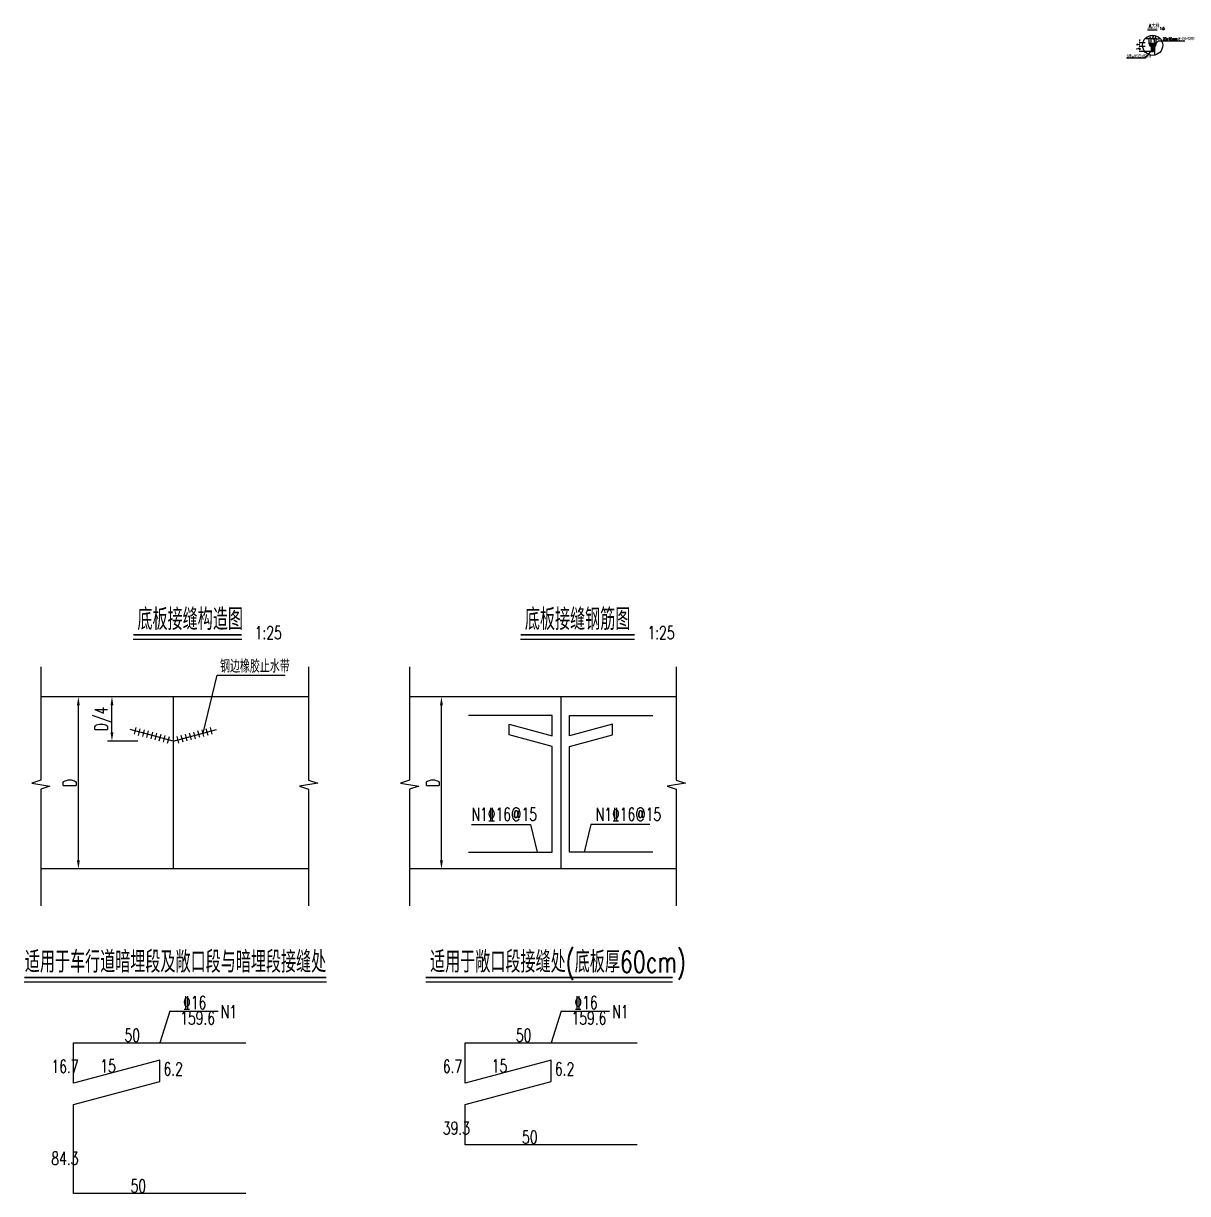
# Model space of a CAD drawing. Header units: millimetres. Extents: x 9472 to 214973, y -2225 to 22564.
# Drawn here: x 12527 to 13203, y 21625 to 22304 of the extents above; entities that cross this region are included whole.
import ezdxf

# ---------------------------------------------------------------- set-up
doc = ezdxf.new("R2010")
doc.units = ezdxf.units.MM
doc.header["$LTSCALE"] = 0.3
doc.header["$MEASUREMENT"] = 0
for name, color, linetype in [('填充', 8, 'Continuous'), ('文字', 7, 'Continuous'), ('次轮廓线', 7, 'Continuous'), ('轮廓线', 1, 'Continuous')]:
    doc.layers.add(name, color=color, linetype=linetype)
doc.styles.get("Standard").update_dxf_attribs({"font": 'simplex1.shx', "width": 0.7, "bigfont": 'hztxt.shx'})
doc.dimstyles.new('25', dxfattribs={"dimscale": 2.5, "dimtxt": 3, "dimasz": 2, "dimexe": 1, "dimexo": 1, "dimgap": 0.5, "dimtad": 1, "dimdec": 1, "dimdsep": 46, "dimtxsty": 'Standard', "dimcen": 0.5, "dimadec": 0, "dimazin": 0, "dimtfac": 1, "dimtdec": 1, "dimtofl": 0, "dimtmove": 2, "dimatfit": 3, "dimfxl": 0, "dimtolj": 1, "dimtzin": 0, "dimarcsym": 0})
doc.dimstyles.new('5', dxfattribs={"dimscale": 0.5, "dimtxt": 3, "dimasz": 2, "dimexe": 1, "dimexo": 1, "dimgap": 0.5, "dimtad": 1, "dimdec": 1, "dimdsep": 46, "dimtxsty": 'Standard', "dimcen": 0.5, "dimadec": 0, "dimazin": 0, "dimtfac": 1, "dimtdec": 1, "dimtofl": 0, "dimtmove": 2, "dimatfit": 3, "dimfxl": 0, "dimtolj": 1, "dimtzin": 0, "dimarcsym": 0})

# ---------------------------------------------------------------- blocks, each defined once
blk = doc.blocks.new('*D32')
at = {"color": 0, "lineweight": -2}
for p, q in [((13180.99, 22295.5), (13179.99, 22295.5)), ((13181.99, 22293.62), (13181.99, 22296)), ((13183.99, 22293.62), (13183.99, 22296)), ((13184.99, 22295.5), (13185.99, 22295.5))]:
    blk.add_line(p, q, dxfattribs=at)
at = {"color": 0}
for points in [[(13180.99, 22295.67), (13180.99, 22295.33), (13181.99, 22295.5)], [(13184.99, 22295.67), (13184.99, 22295.33), (13183.99, 22295.5)]]:
    blk.add_solid(points, dxfattribs=at)
at = {"color": 0, "insert": (13182.99, 22296.5), "char_height": 1.5, "attachment_point": 5}
blk.add_mtext('\\A1;2', dxfattribs=at)
blk = doc.blocks.new('*D33')
at = {"color": 0, "lineweight": -2}
for p, q in [((13182.99, 22295.5), (13181.99, 22295.5)), ((13183.99, 22293.62), (13183.99, 22296)), ((13184.99, 22292.62), (13184.99, 22296)), ((13185.99, 22295.5), (13186.99, 22295.5))]:
    blk.add_line(p, q, dxfattribs=at)
at = {"color": 0}
for points in [[(13182.99, 22295.67), (13182.99, 22295.33), (13183.99, 22295.5)], [(13185.99, 22295.67), (13185.99, 22295.33), (13184.99, 22295.5)]]:
    blk.add_solid(points, dxfattribs=at)
at = {"color": 0, "insert": (13184.49, 22296.5), "char_height": 1.5, "attachment_point": 5}
blk.add_mtext('\\A1;1', dxfattribs=at)
blk = doc.blocks.new('*D34')
at = {"color": 0, "lineweight": -2}
for p, q in [((13179.99, 22295.5), (13178.99, 22295.5)), ((13180.99, 22292.62), (13180.99, 22296)), ((13181.99, 22293.62), (13181.99, 22296)), ((13182.99, 22295.5), (13183.99, 22295.5))]:
    blk.add_line(p, q, dxfattribs=at)
at = {"color": 0}
for points in [[(13179.99, 22295.67), (13179.99, 22295.33), (13180.99, 22295.5)], [(13182.99, 22295.67), (13182.99, 22295.33), (13181.99, 22295.5)]]:
    blk.add_solid(points, dxfattribs=at)
at = {"color": 0, "insert": (13181.49, 22296.5), "char_height": 1.5, "attachment_point": 5}
blk.add_mtext('\\A1;1', dxfattribs=at)
blk = doc.blocks.new('*D35')
at = {"color": 0, "lineweight": -2}
for p, q in [((13178.51, 22293.12), (13175.01, 22293.12)), ((13175.51, 22294.12), (13175.51, 22295.12)), ((13178.51, 22291.12), (13175.01, 22291.12)), ((13175.51, 22290.12), (13175.51, 22289.12))]:
    blk.add_line(p, q, dxfattribs=at)
at = {"color": 0}
for points in [[(13175.34, 22294.12), (13175.68, 22294.12), (13175.51, 22293.12)], [(13175.34, 22290.12), (13175.68, 22290.12), (13175.51, 22291.12)]]:
    blk.add_solid(points, dxfattribs=at)
at = {"color": 0, "insert": (13174.51, 22292.12), "char_height": 1.5, "attachment_point": 5, "rotation": 90}
blk.add_mtext('\\A1;2', dxfattribs=at)
blk = doc.blocks.new('*D36')
at = {"color": 0, "lineweight": -2}
for p, q in [((13178.51, 22291.12), (13175.01, 22291.12)), ((13177.85, 22288.12), (13175.01, 22288.12)), ((13175.51, 22290.12), (13175.51, 22289.12))]:
    blk.add_line(p, q, dxfattribs=at)
at = {"color": 0}
for points in [[(13175.34, 22290.12), (13175.68, 22290.12), (13175.51, 22291.12)], [(13175.34, 22289.12), (13175.68, 22289.12), (13175.51, 22288.12)]]:
    blk.add_solid(points, dxfattribs=at)
at = {"color": 0, "insert": (13174.51, 22289.62), "char_height": 1.5, "attachment_point": 5, "rotation": 90}
blk.add_mtext('\\A1;3', dxfattribs=at)
blk = doc.blocks.new('*D54')
at = {"color": 0, "lineweight": -2}
for p, q in [((12574.15, 21913.65), (12556.65, 21913.65)), ((12559.15, 21818.65), (12559.15, 21908.65)), ((12574.15, 21813.65), (12556.65, 21813.65))]:
    blk.add_line(p, q, dxfattribs=at)
at = {"color": 0}
for points in [[(12558.32, 21908.65), (12559.98, 21908.65), (12559.15, 21913.65)], [(12558.32, 21818.65), (12559.98, 21818.65), (12559.15, 21813.65)]]:
    blk.add_solid(points, dxfattribs=at)
at = {"color": 0, "insert": (12554.15, 21863.65), "char_height": 7.5, "attachment_point": 5, "rotation": 90}
blk.add_mtext('\\A1;D', dxfattribs=at)
blk = doc.blocks.new('*D55')
at = {"color": 0, "lineweight": -2}
for p, q in [((12784.97, 21913.65), (12767.47, 21913.65)), ((12769.97, 21818.65), (12769.97, 21908.65)), ((12784.97, 21813.65), (12767.47, 21813.65))]:
    blk.add_line(p, q, dxfattribs=at)
at = {"color": 0}
for points in [[(12769.14, 21908.65), (12770.8, 21908.65), (12769.97, 21913.65)], [(12769.14, 21818.65), (12770.8, 21818.65), (12769.97, 21813.65)]]:
    blk.add_solid(points, dxfattribs=at)
at = {"color": 0, "insert": (12764.97, 21863.65), "char_height": 7.5, "attachment_point": 5, "rotation": 90}
blk.add_mtext('\\A1;D', dxfattribs=at)
blk = doc.blocks.new('*D56')
at = {"color": 0, "lineweight": -2}
for p, q in [((12593.65, 21913.65), (12576.15, 21913.65)), ((12578.65, 21892.89), (12578.65, 21908.65)), ((12593.65, 21887.89), (12576.15, 21887.89))]:
    blk.add_line(p, q, dxfattribs=at)
at = {"color": 0}
for points in [[(12577.82, 21908.65), (12579.49, 21908.65), (12578.65, 21913.65)], [(12577.82, 21892.89), (12579.49, 21892.89), (12578.65, 21887.89)]]:
    blk.add_solid(points, dxfattribs=at)
at = {"color": 0, "insert": (12573.65, 21900.77), "char_height": 7.5, "attachment_point": 5, "rotation": 90}
blk.add_mtext('\\A1;D/4', dxfattribs=at)

msp = doc.modelspace()

# ---------------------------------------------------------------- hatches: boundary and pattern name
at = {"layer": '填充'}
msp.add_hatch(color=256, dxfattribs=at).paths.add_polyline_path([(13183.99, 22293.02), (13181.99, 22293.02, 1), (13181.99, 22291.22), (13183.99, 22291.22, 1)])
h = msp.add_hatch(dxfattribs=at)
h.set_pattern_fill('DASH', color=256, style=0)
h.paths.add_polyline_path([(13183.99, 22291.22), (13181.99, 22291.22), (13181.99, 22288.12), (13183.99, 22288.12)])

# ---------------------------------------------------------------- linework, layer by layer
for p, q in [((13179.86, 22300.73), (13185.63, 22300.73)), ((13181.99, 22293.02), (13183.99, 22293.02)), ((13184, 22292.08), (13186.23, 22294.39)), ((13186.23, 22294.39), (13201.56, 22294.39)), ((13183.99, 22288.12), (13178.35, 22288.12)), ((13178.77, 22284.41), (13182.88, 22289.4)), ((13183.99, 22291.22), (13181.99, 22291.22)), ((13167.65, 22284.41), (13178.77, 22284.41)), ((12590.98, 21947), (12654.03, 21947)), ((12815.94, 21947), (12882.07, 21947)), ((12631.52, 21892.51), (12639.68, 21926.08)), ((12639.68, 21926.08), (12679.31, 21926.08)), ((12692.85, 21913.65), (12537.41, 21913.65)), ((12906.35, 21913.65), (12751.5, 21913.65)), ((12591.67, 21891.87), (12592.7, 21895.74)), ((12594.08, 21891.23), (12595.12, 21895.09)), ((12596.5, 21890.58), (12597.53, 21894.44)), ((12598.91, 21889.93), (12599.95, 21893.8)), ((12601.33, 21889.29), (12602.36, 21893.15)), ((12603.74, 21888.64), (12604.78, 21892.5)), ((12606.15, 21887.99), (12607.19, 21891.86)), ((12608.57, 21887.34), (12609.6, 21891.21)), ((12619.97, 21887.34), (12618.93, 21891.21)), ((12622.38, 21887.99), (12621.35, 21891.86)), ((12624.8, 21888.64), (12623.76, 21892.5)), ((12627.21, 21889.29), (12626.17, 21893.15)), ((12629.62, 21889.93), (12628.59, 21893.8)), ((12632.04, 21890.58), (12631, 21894.44)), ((12634.45, 21891.23), (12633.42, 21895.09)), ((12636.87, 21891.87), (12635.83, 21895.74)), ((12610.98, 21886.7), (12612.02, 21890.56)), ((12617.55, 21886.7), (12616.52, 21890.56)), ((12787.51, 21839.39), (12821.68, 21839.39)), ((12821.68, 21839.39), (12825.59, 21823.5)), ((12856.77, 21839.39), (12852.86, 21823.5)), ((12890.94, 21839.39), (12856.77, 21839.39)), ((12692.85, 21813.65), (12537.41, 21813.65)), ((12906.35, 21813.65), (12751.5, 21813.65)), ((12527.73, 21748.14), (12703.17, 21748.14)), ((12760.89, 21748.14), (12904.13, 21748.14)), ((12612.17, 21731.11), (12606.42, 21712.78)), ((12612.17, 21731.11), (12640.23, 21731.11)), ((12839.43, 21731.11), (12833.68, 21712.78)), ((12839.43, 21731.11), (12867.48, 21731.11))]:
    msp.add_line(p, q)
for points, const_width in [([(13179.92, 22301.23), (13185.69, 22301.23)], 0.2), ([(12590.98, 21949.5), (12654.03, 21949.5)], 1), ([(12815.94, 21949.5), (12882.07, 21949.5)], 1), ([(12527.73, 21750.64), (12703.17, 21750.64)], 1), ([(12760.89, 21750.64), (12904.13, 21750.64)], 1)]:
    msp.add_lwpolyline(points, dxfattribs=dict(const_width=const_width))
for points in [[(12537.41, 21930.94), (12537.41, 21865.23), (12532.14, 21863.48), (12542.67, 21861.74), (12537.41, 21859.98), (12537.41, 21792.25)], [(12692.85, 21930.94), (12692.85, 21865.23), (12698.12, 21863.48), (12687.58, 21861.74), (12692.85, 21859.98), (12692.85, 21792.25)], [(12751.5, 21930.94), (12751.5, 21865.23), (12746.24, 21863.48), (12756.77, 21861.74), (12751.5, 21859.98), (12751.5, 21792.25)], [(12906.35, 21930.94), (12906.35, 21865.23), (12911.61, 21863.48), (12901.08, 21861.74), (12906.35, 21859.98), (12906.35, 21792.25)]]:
    msp.add_lwpolyline(points)
msp.add_circle((13182.93, 22291.75), 5.85)
at = {"layer": '次轮廓线'}
for p, q in [((13181.99, 22291.22), (13181.99, 22288.12)), ((13183.99, 22291.22), (13183.99, 22286))]:
    msp.add_line(p, q, dxfattribs=at)
for centre, radius, start, end in [((13181.99, 22292.12), 1, 90, 270), ((13181.99, 22292.12), 0.9, 90, 270), ((13183.99, 22292.12), 1, 270, 90), ((13183.99, 22292.12), 0.9, 270, 90)]:
    msp.add_arc(centre, radius, start, end, dxfattribs=at)
at = {"layer": '轮廓线'}
for p, q in [((12614.27, 21913.65), (12614.27, 21813.65)), ((12839.23, 21913.65), (12839.23, 21813.65)), ((12614.27, 21887.89), (12589.27, 21894.59)), ((12614.27, 21887.89), (12639.27, 21894.59))]:
    msp.add_line(p, q, dxfattribs=at)
for points in [[(12785.7, 21823.5), (12834.23, 21823.5), (12834.23, 21884.79), (12809.23, 21891.49), (12809.23, 21897.69), (12834.23, 21890.99), (12834.23, 21902.69), (12785.7, 21902.69)], [(12892.76, 21823.5), (12844.23, 21823.5), (12844.23, 21884.79), (12869.23, 21891.49), (12869.23, 21897.69), (12844.23, 21890.99), (12844.23, 21902.69), (12892.76, 21902.69)], [(12656.42, 21625.24), (12556.42, 21625.24), (12556.42, 21676.98), (12606.42, 21690.38), (12606.42, 21702.78), (12556.42, 21689.38), (12556.42, 21712.78), (12656.42, 21712.78)], [(12883.68, 21653.58), (12783.68, 21653.58), (12783.68, 21676.98), (12833.68, 21690.38), (12833.68, 21702.78), (12783.68, 21689.38), (12783.68, 21712.78), (12883.68, 21712.78)]]:
    msp.add_lwpolyline(points, dxfattribs=at)

# ---------------------------------------------------------------- texts
at = {"layer": '文字', "width": 0.7}
for s, height, p in [('A大样', 2.5, (13180.56, 22301.69)), ('1:5', 1.5, (13187.13, 22300.73)), ('20x40mm遇水膨胀橡胶棒', 1.5, (13188.83, 22294.71)), ('低模量聚酯密封胶嵌缝', 1.5, (13167.79, 22284.73)), ('底板接缝构造图', 12.5, (12593.46, 21952.35)), ('底板接缝钢筋图', 12.5, (12818.41, 21952.35)), ('1:25', 7.5, (12661.53, 21947)), ('1:25', 7.5, (12889.57, 21947)), ('钢边橡胶止水带', 7.5, (12641.44, 21927.59)), ('N1%%13216@15', 7.5, (12787.41, 21841.69)), ('N1%%13216@15', 7.5, (12859.54, 21841.69)), ('适用于车行道暗埋段及敞口段与暗埋段接缝处', 12.5, (12528.06, 21753.49)), ('适用于敞口段接缝处(底板厚60cm)', 12.5, (12763.37, 21753.49)), ('%%13216', 7.5, (12619.92, 21732.36)), ('%%13216', 7.5, (12847.17, 21732.36)), ('159.6', 7.5, (12618.26, 21723.35)), ('N1', 7.5, (12641.84, 21727.09)), ('159.6', 7.5, (12845.52, 21723.35)), ('N1', 7.5, (12869.1, 21727.09)), ('50', 7.5, (12585.91, 21713.42)), ('50', 7.5, (12813.16, 21713.42)), ('16.7', 7.5, (12543.49, 21695.29)), ('15', 7.5, (12571.91, 21695.62)), ('6.2', 7.5, (12608.59, 21693.85)), ('6.7', 7.5, (12770.75, 21695.29)), ('15', 7.5, (12799.16, 21695.62)), ('6.2', 7.5, (12835.85, 21693.85)), ('39.3', 7.5, (12770.75, 21659.49)), ('50', 7.5, (12816.77, 21654.27)), ('84.3', 7.5, (12543.49, 21641.89)), ('50', 7.5, (12589.51, 21625.94))]:
    msp.add_text(s, height=height, dxfattribs=at).set_placement(p)

# ---------------------------------------------------------------- dimensions: what is measured, and where the dimension line sits
for base, p1, p2, picture, middle in [((13175.51, 22291.12), (13181.99, 22293.12), (13181.99, 22291.12), '*D35', (13174.51, 22292.12)), ((13175.51, 22288.12), (13181.99, 22291.12), (13178.35, 22288.12), '*D36', (13174.51, 22289.62))]:
    dim = msp.add_linear_dim(base=base, p1=p1, p2=p2, angle=90, dimstyle='5')
    dim.commit()
    dim.dimension.update_dxf_attribs({"geometry": picture, "text_midpoint": middle})
for base, p1, p2, picture, middle in [((13181.99, 22295.5), (13180.99, 22292.12), (13181.99, 22293.12), '*D34', (13181.49, 22296.5)), ((13181.99, 22295.5), (13183.99, 22293.12), (13181.99, 22293.12), '*D32', (13182.99, 22296.5)), ((13183.99, 22295.5), (13184.99, 22292.12), (13183.99, 22293.12), '*D33', (13184.49, 22296.5))]:
    dim = msp.add_linear_dim(base=base, p1=p1, p2=p2, dimstyle='5')
    dim.commit()
    dim.dimension.update_dxf_attribs({"geometry": picture, "text_midpoint": middle})
for base, p1, p2, text, picture, middle in [((12559.15, 21913.65), (12615.13, 21813.65), (12615.13, 21913.65), 'D', '*D54', (12554.15, 21863.65)), ((12578.65, 21913.65), (12614.27, 21887.89), (12614.27, 21913.65), 'D/4', '*D56', (12573.65, 21900.77)), ((12769.97, 21913.65), (12828.93, 21813.65), (12828.93, 21913.65), 'D', '*D55', (12764.97, 21863.65))]:
    dim = msp.add_linear_dim(base=base, p1=p1, p2=p2, angle=90, text=text, dimstyle='25')
    dim.commit()
    dim.dimension.update_dxf_attribs({"geometry": picture, "text_midpoint": middle})

doc.saveas('drawing.dxf')
